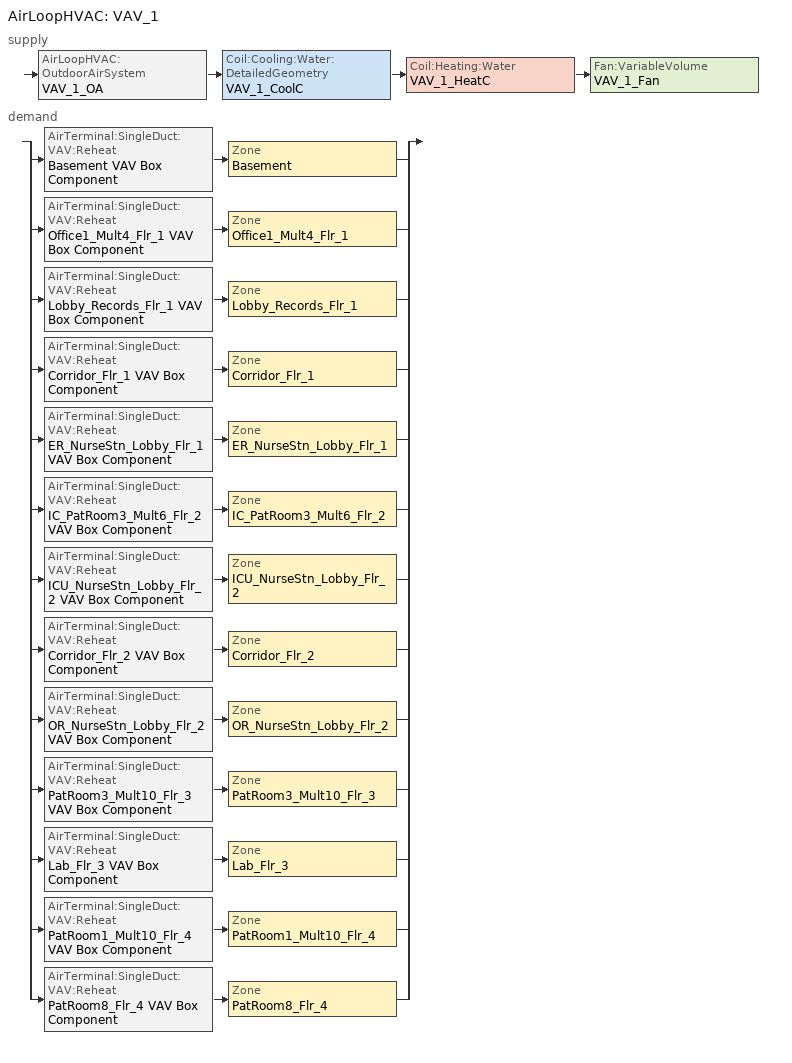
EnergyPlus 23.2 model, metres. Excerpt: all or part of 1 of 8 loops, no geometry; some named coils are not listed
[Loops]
AirLoopHVAC 'VAV_1'
 supply: AirLoopHVAC:OutdoorAirSystem 'VAV_1_OA' > Coil:Cooling:Water:DetailedGeometry 'VAV_1_CoolC' > Coil:Heating:Water 'VAV_1_HeatC' > Fan:VariableVolume 'VAV_1_Fan'
 demand: split
  | AirTerminal:SingleDuct:VAV:Reheat 'Basement VAV Box Component' > Zone 'Basement'
  | AirTerminal:SingleDuct:VAV:Reheat 'Office1_Mult4_Flr_1 VAV Box Component' > Zone 'Office1_Mult4_Flr_1'
  | AirTerminal:SingleDuct:VAV:Reheat 'Lobby_Records_Flr_1 VAV Box Component' > Zone 'Lobby_Records_Flr_1'
  | AirTerminal:SingleDuct:VAV:Reheat 'Corridor_Flr_1 VAV Box Component' > Zone 'Corridor_Flr_1'
  | AirTerminal:SingleDuct:VAV:Reheat 'ER_NurseStn_Lobby_Flr_1 VAV Box Component' > Zone 'ER_NurseStn_Lobby_Flr_1'
  | AirTerminal:SingleDuct:VAV:Reheat 'IC_PatRoom3_Mult6_Flr_2 VAV Box Component' > Zone 'IC_PatRoom3_Mult6_Flr_2'
  | AirTerminal:SingleDuct:VAV:Reheat 'ICU_NurseStn_Lobby_Flr_2 VAV Box Component' > Zone 'ICU_NurseStn_Lobby_Flr_2'
  | AirTerminal:SingleDuct:VAV:Reheat 'Corridor_Flr_2 VAV Box Component' > Zone 'Corridor_Flr_2'
  | AirTerminal:SingleDuct:VAV:Reheat 'OR_NurseStn_Lobby_Flr_2 VAV Box Component' > Zone 'OR_NurseStn_Lobby_Flr_2'
  | AirTerminal:SingleDuct:VAV:Reheat 'PatRoom3_Mult10_Flr_3 VAV Box Component' > Zone 'PatRoom3_Mult10_Flr_3'
  | AirTerminal:SingleDuct:VAV:Reheat 'Lab_Flr_3 VAV Box Component' > Zone 'Lab_Flr_3'
  | AirTerminal:SingleDuct:VAV:Reheat 'PatRoom1_Mult10_Flr_4 VAV Box Component' > Zone 'PatRoom1_Mult10_Flr_4'
  | AirTerminal:SingleDuct:VAV:Reheat 'PatRoom8_Flr_4 VAV Box Component' > Zone 'PatRoom8_Flr_4'
[AirLoopHVAC]
VAV_1: Design supply air flow rate=Autosize
[AirTerminal:SingleDuct:VAV:Reheat] Availability schedule=ALWAYS_ON; Convergence tolerance=0.001; Damper heating action=Normal; Maximum air flow rate=Autosize; Maximum flow fraction during reheat=Autosize; Maximum flow per zone floor area during reheat=Autosize; Maximum hot water or steam flow rate=Autosize; Minimum hot water or steam flow rate=0; Zone minimum air flow input method=Constant
Name | Constant minimum air flow fraction | Reheat coil
Basement VAV Box Component | 0.3 | Basement VAV Box Reheat Coil
Corridor_Flr_1 VAV Box Component | 0.3 | Corridor_Flr_1 VAV Box Reheat Coil
Corridor_Flr_2 VAV Box Component | 0.3 | Corridor_Flr_2 VAV Box Reheat Coil
ER_NurseStn_Lobby_Flr_1 VAV Box Component | 0.3 | ER_NurseStn_Lobby_Flr_1 VAV Box Reheat Coil
ICU_NurseStn_Lobby_Flr_2 VAV Box Component | 0.3 | ICU_NurseStn_Lobby_Flr_2 VAV Box Reheat Coil
IC_PatRoom3_Mult6_Flr_2 VAV Box Component | 1 | IC_PatRoom3_Mult6_Flr_2 VAV Box Reheat Coil
Lab_Flr_3 VAV Box Component | 1 | Lab_Flr_3 VAV Box Reheat Coil
Lobby_Records_Flr_1 VAV Box Component | 0.3 | Lobby_Records_Flr_1 VAV Box Reheat Coil
OR_NurseStn_Lobby_Flr_2 VAV Box Component | 0.3 | OR_NurseStn_Lobby_Flr_2 VAV Box Reheat Coil
Office1_Mult4_Flr_1 VAV Box Component | 0.3 | Office1_Mult4_Flr_1 VAV Box Reheat Coil
PatRoom1_Mult10_Flr_4 VAV Box Component | 1 | PatRoom1_Mult10_Flr_4 VAV Box Reheat Coil
PatRoom3_Mult10_Flr_3 VAV Box Component | 1 | PatRoom3_Mult10_Flr_3 VAV Box Reheat Coil
PatRoom8_Flr_4 VAV Box Component | 1 | PatRoom8_Flr_4 VAV Box Reheat Coil
[Coil:Cooling:Water:DetailedGeometry]
VAV_1_CoolC: Availability schedule=ALWAYS_ON; Coil depth=Autosize; Fin diameter=Autosize; Fin spacing=0.0018; Fin surface area=Autosize; Fin thermal conductivity=204; Fin thickness=0.0015; Maximum water flow rate=Autosize; Minimum airflow area=Autosize; Number of tube rows=6; Number of tubes per row=Autosize; Total tube inside area=Autosize; Tube depth spacing=0.026; Tube inside diameter=0.01445; Tube outside diameter=0.0159; Tube outside surface area=Autosize; Tube thermal conductivity=386
[Coil:Heating:Water]
VAV_1_HeatC: Availability schedule=ALWAYS_ON; Maximum water flow rate=Autosize; Performance input method=UFactorTimesAreaAndDesignWaterFlowRate; Rated capacity=Autosize; Rated inlet air temperature=16.6; Rated inlet water temperature=82.2; Rated outlet air temperature=32.2; Rated outlet water temperature=71.1; U factor times area value=Autosize
[Controller:OutdoorAir]
VAV_1_OA_Controller: Economizer control action type=ModulateFlow; Economizer control type=DifferentialDryBulb; Economizer maximum limit dry bulb temperature=28; Economizer maximum limit enthalpy=64000; Economizer minimum limit dry bulb temperature=-100; Lockout type=NoLockout; Maximum outdoor air flow rate=Autosize; Minimum fraction of outdoor air schedule=VAV_OAminFracSchedule; Minimum limit type=FixedMinimum; Minimum outdoor air flow rate=Autosize; Minimum outdoor air schedule=ALWAYS_ON
[Controller:WaterCoil] Actuator variable=Flow; Control variable=Temperature; Maximum actuated flow=Autosize; Minimum actuated flow=0
Name | Action | Controller convergence tolerance
VAV_1_CoolC_Controller | Reverse
VAV_1_HeatC_Controller | Normal | 0.0001
[DesignSpecification:OutdoorAir]
Name | Outdoor air flow per person | Outdoor air method | Outdoor air flow per zone floor area | Outdoor air flow per zone
SZ DSOA Basement; SZ DSOA ER_NurseStn_Lobby_Flr_1; SZ DSOA ICU_NurseStn_Lobby_Flr_2; SZ DSOA Lobby_Records_Flr_1; SZ DSOA OR_NurseStn_Lobby_Flr_2; SZ DSOA Office1_Mult4_Flr_1 | 0.01 | Flow/Person
SZ DSOA Corridor_Flr_1; SZ DSOA Corridor_Flr_2 |  | Flow/Area | 0.00025
SZ DSOA IC_PatRoom3_Mult6_Flr_2; SZ DSOA PatRoom1_Mult10_Flr_4 |  | Flow/Zone |  | 0.049561
SZ DSOA Lab_Flr_3 |  | Flow/Zone |  | 1.882
SZ DSOA PatRoom3_Mult10_Flr_3 |  | Flow/Zone |  | 0.047922
SZ DSOA PatRoom8_Flr_4 |  | Flow/Zone |  | 0.066089
[Fan:VariableVolume]
VAV_1_Fan: Availability schedule=HVACOperationSchd; End use subcategory=Fan Energy; Fan power coefficient 1=0.0407599; Fan power coefficient 2=0.088045; Fan power coefficient 3=-0.0729261; Fan power coefficient 4=0.94374; Fan power coefficient 5=0; Fan power minimum air flow rate=0; Fan power minimum flow rate input method=FixedFlowRate; Fan total efficiency=0.61425; Maximum flow rate=Autosize; Motor efficiency=0.945; Motor in airstream fraction=1; Pressure rise=1515.192
[SetpointManager:MixedAir] Control variable=Temperature
Name | Setpoint node or nodelist
VAV_1_CoolC SAT Manager | VAV_1_CoolC-VAV_1_HeatCNode
VAV_1_HeatC SAT Manager | VAV_1_HeatC-VAV_1_FanNode
VAV_1_OAMixed Air Temp Manager | VAV_1_OA-VAV_1_CoolCNode
[SetpointManager:Scheduled]
VAV_1 SAT setpoint: Control variable=Temperature; Schedule=Seasonal-Reset-Supply-Air-Temp-Sch; Setpoint node or nodelist=VAV_1 Supply Equipment Outlet Node
[Sizing:System]
VAV_1: 100 outdoor air in cooling=No; 100 outdoor air in heating=No; Central cooling capacity control method=VAV; Central cooling design supply air humidity ratio=0.007; Central cooling design supply air temperature=7.2; Central heating design supply air humidity ratio=0.007; Central heating design supply air temperature=16; Central heating maximum system air flow ratio=0.3; Cooling design capacity=Autosize; Cooling design capacity method=CoolingDesignCapacity; Cooling supply air flow rate=0; Cooling supply air flow rate method=DesignDay; Design outdoor air flow rate=Autosize; Heating design capacity=Autosize; Heating design capacity method=HeatingDesignCapacity; Heating supply air flow rate=0; Heating supply air flow rate method=DesignDay; Precool design humidity ratio=0.008; Precool design temperature=11.1; Preheat design humidity ratio=0.008; Preheat design temperature=7; Type of load to size on=Sensible; Type of zone sum to use=Coincident; Zone maximum outdoor air fraction=1
[Sizing:Zone] Account for dedicated outdoor air system=No; Dedicated outdoor air high setpoint temperature for design=Autosize; Dedicated outdoor air low setpoint temperature for design=Autosize; Dedicated outdoor air system control strategy=NeutralSupplyAir; Heating design air flow method=DesignDay; Zone cooling design supply air humidity ratio=0.007; Zone cooling design supply air temperature=11.1; Zone cooling design supply air temperature input method=SupplyAirTemperature; Zone heating design supply air humidity ratio=0.008; Zone heating design supply air temperature=50; Zone heating design supply air temperature input method=SupplyAirTemperature
Name | Cooling design air flow method | Design specification outdoor air object | Cooling minimum air flow
Basement | DesignDay | SZ DSOA Basement
Corridor_Flr_1 | DesignDay | SZ DSOA Corridor_Flr_1
Corridor_Flr_2 | DesignDayWithLimit | SZ DSOA Corridor_Flr_2 | 1.349328
ER_NurseStn_Lobby_Flr_1 | DesignDay | SZ DSOA ER_NurseStn_Lobby_Flr_1
ICU_NurseStn_Lobby_Flr_2 | DesignDay | SZ DSOA ICU_NurseStn_Lobby_Flr_2
IC_PatRoom3_Mult6_Flr_2 | DesignDayWithLimit | SZ DSOA IC_PatRoom3_Mult6_Flr_2 | 0.148683
Lab_Flr_3 | DesignDayWithLimit | SZ DSOA Lab_Flr_3 | 1.882
Lobby_Records_Flr_1 | DesignDay | SZ DSOA Lobby_Records_Flr_1
OR_NurseStn_Lobby_Flr_2 | DesignDay | SZ DSOA OR_NurseStn_Lobby_Flr_2
Office1_Mult4_Flr_1 | DesignDay | SZ DSOA Office1_Mult4_Flr_1
PatRoom1_Mult10_Flr_4 | DesignDayWithLimit | SZ DSOA PatRoom1_Mult10_Flr_4 | 0.148683
PatRoom3_Mult10_Flr_3 | DesignDayWithLimit | SZ DSOA PatRoom3_Mult10_Flr_3 | 0.143767
PatRoom8_Flr_4 | DesignDayWithLimit | SZ DSOA PatRoom8_Flr_4 | 0.198267
[ThermostatSetpoint:DualSetpoint]
Name | Cooling setpoint temperature schedule | Heating setpoint temperature schedule
Basement DualSPSched; Corridor_Flr_1 DualSPSched; Corridor_Flr_2 DualSPSched; ER_NurseStn_Lobby_Flr_1 DualSPSched; ICU_NurseStn_Lobby_Flr_2 DualSPSched; Lab_Flr_3 DualSPSched; Lobby_Records_Flr_1 DualSPSched; OR_NurseStn_Lobby_Flr_2 DualSPSched; Office1_Mult4_Flr_1 DualSPSched | ADMIN_CLGSETP_SCH | ADMIN_HTGSETP_SCH
IC_PatRoom3_Mult6_Flr_2 DualSPSched; PatRoom1_Mult10_Flr_4 DualSPSched; PatRoom3_Mult10_Flr_3 DualSPSched; PatRoom8_Flr_4 DualSPSched | CRITICAL_CLGSETP_SCH | CRITICAL_HTGSETP_SCH
[ZoneControl:Thermostat] Control type schedule=Dual Zone Control Type Sched
Name | Zone or zonelist | Control 1
Basement Thermostat | Basement | Basement DualSPSched
Corridor_Flr_1 Thermostat | Corridor_Flr_1 | Corridor_Flr_1 DualSPSched
Corridor_Flr_2 Thermostat | Corridor_Flr_2 | Corridor_Flr_2 DualSPSched
ER_NurseStn_Lobby_Flr_1 Thermostat | ER_NurseStn_Lobby_Flr_1 | ER_NurseStn_Lobby_Flr_1 DualSPSched
ICU_NurseStn_Lobby_Flr_2 Thermostat | ICU_NurseStn_Lobby_Flr_2 | ICU_NurseStn_Lobby_Flr_2 DualSPSched
IC_PatRoom3_Mult6_Flr_2 Thermostat | IC_PatRoom3_Mult6_Flr_2 | IC_PatRoom3_Mult6_Flr_2 DualSPSched
Lab_Flr_3 Thermostat | Lab_Flr_3 | Lab_Flr_3 DualSPSched
Lobby_Records_Flr_1 Thermostat | Lobby_Records_Flr_1 | Lobby_Records_Flr_1 DualSPSched
OR_NurseStn_Lobby_Flr_2 Thermostat | OR_NurseStn_Lobby_Flr_2 | OR_NurseStn_Lobby_Flr_2 DualSPSched
Office1_Mult4_Flr_1 Thermostat | Office1_Mult4_Flr_1 | Office1_Mult4_Flr_1 DualSPSched
PatRoom1_Mult10_Flr_4 Thermostat | PatRoom1_Mult10_Flr_4 | PatRoom1_Mult10_Flr_4 DualSPSched
PatRoom3_Mult10_Flr_3 Thermostat | PatRoom3_Mult10_Flr_3 | PatRoom3_Mult10_Flr_3 DualSPSched
PatRoom8_Flr_4 Thermostat | PatRoom8_Flr_4 | PatRoom8_Flr_4 DualSPSched
[Zone equipment]
Basement: Basement VAV Box Component
Corridor_Flr_1: Corridor_Flr_1 VAV Box Component
Corridor_Flr_2: Corridor_Flr_2 VAV Box Component
ER_NurseStn_Lobby_Flr_1: ER_NurseStn_Lobby_Flr_1 VAV Box Component
ICU_NurseStn_Lobby_Flr_2: ICU_NurseStn_Lobby_Flr_2 VAV Box Component
IC_PatRoom3_Mult6_Flr_2: IC_PatRoom3_Mult6_Flr_2 VAV Box Component
Lab_Flr_3: Lab_Flr_3 VAV Box Component
Lobby_Records_Flr_1: Lobby_Records_Flr_1 VAV Box Component
OR_NurseStn_Lobby_Flr_2: OR_NurseStn_Lobby_Flr_2 VAV Box Component
Office1_Mult4_Flr_1: Office1_Mult4_Flr_1 VAV Box Component
PatRoom1_Mult10_Flr_4: PatRoom1_Mult10_Flr_4 VAV Box Component
PatRoom3_Mult10_Flr_3: PatRoom3_Mult10_Flr_3 VAV Box Component
PatRoom8_Flr_4: PatRoom8_Flr_4 VAV Box Component
[Schedule:Compact]
ADMIN_CLGSETP_SCH: Through: 12/31, For: Weekdays, Until: 05:00, 25, Until: 18:00, 22.2, Until: 24:00, 25, For: SummerDesignDay, Until: 05:00, 25, Until: 18:00, 22.2, Until: 24:00, 25, For: WinterDesignDay, Until: 07:00, 25, Until: 15:00, 22.2, Until: 24:00, 25, For: Saturdays, Until: 07:00, 25, Until: 15:00, 22.2, Until: 24:00, 25, For: AllOtherDays, Until: 24:00, 25
ADMIN_HTGSETP_SCH: Through: 12/31, For: Weekdays, Until: 05:00, 18.3, Until: 18:00, 21.1, Until: 24:00, 18.3, For: SummerDesignDay, Until: 05:00, 18.3, Until: 18:00, 21.1, Until: 24:00, 18.3, For: WinterDesignDay, Until: 07:00, 18.3, Until: 15:00, 21.1, Until: 24:00, 18.3, For: Saturdays, Until: 07:00, 18.3, Until: 15:00, 21.1, Until: 24:00, 18.3, For: AllOtherDays, Until: 24:00, 18.3
ALWAYS_ON; HVACOperationSchd: Through: 12/31, For: AllDays, Until: 24:00, 1
CRITICAL_CLGSETP_SCH: Through: 12/31, For: AllDays, Until: 24:00, 22.2
CRITICAL_HTGSETP_SCH: Through: 12/31, For: ALLDays, Until: 24:00, 21.1
Dual Zone Control Type Sched: Through: 12/31, For: AllDays, Until: 24:00, 4
Seasonal-Reset-Supply-Air-Temp-Sch: Through: 12/31, For: AllDays, Until: 24:00, 11.1
VAV_OAminFracSchedule: Through: 12/31, For: AllDays, Until: 24:00, 0.25
